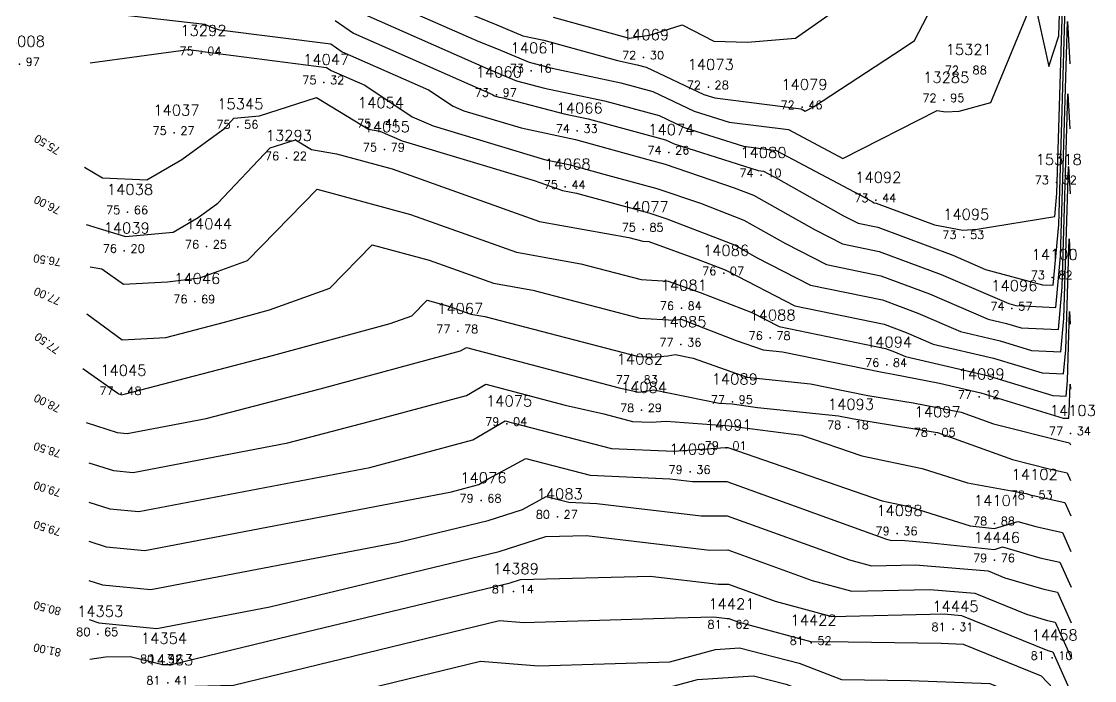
# Model space of a CAD drawing. Header units: millimetres. Extents: x 1412565 to 1412813, y 4931476 to 4931699.
# Drawn here: x 1412787.38 to 1412813.25, y 4931532.45 to 4931548.34 of the extents above; entities that cross this region are included whole.
import ezdxf
from ezdxf.enums import TextEntityAlignment as Align

# ---------------------------------------------------------------- set-up
doc = ezdxf.new("R2010")
doc.units = ezdxf.units.MM
for name, color, linetype in [('CIVIL', 50, 'Continuous'), ('CIVIL-DRAW', 80, 'Continuous'), ('CIVIL-NONAME', 130, 'Continuous'), ('CIVIL-TEXT', 240, 'Continuous'), ('CIVIL-Z', 50, 'Continuous'), ('Tcontours0', 7, 'Continuous'), ('Tcontours1', 7, 'Continuous'), ('Tcontours2', 7, 'Continuous')]:
    doc.layers.add(name, color=color, linetype=linetype)
doc.styles.add('CIVILCADMAIN', font='TXT.SHX')
doc.styles.add('MAVAT_HebTXT', font='hebtxt.shx')
doc.styles.get("Standard").update_dxf_attribs({"font": 'arial.ttf'})

# ---------------------------------------------------------------- blocks, each defined once
blk = doc.blocks.new('CIVIL-ZZ')
at = {"layer": 'CIVIL-DRAW'}
blk.add_point((0, 0), dxfattribs=at)
at = {"layer": 'CIVIL-NONAME'}
blk.add_attdef('NAME', text='', height=1.8, dxfattribs=at).set_placement((0, 2.1), align=Align.CENTER)
at = {"layer": 'CIVIL-TEXT', "flags": 8}
blk.add_attdef('TEXT', text='', height=2, dxfattribs=at).set_placement((0.2, -3.3), align=Align.CENTER)
at = {"layer": 'CIVIL-Z'}
blk.add_attdef('Z1', text='', height=1.6, dxfattribs=at).set_placement((-0.75, -0.225), align=Align.RIGHT)
blk.add_attdef('Z2', (0.75, -0.225), '', height=1.6, dxfattribs=at)

msp = doc.modelspace()

# ---------------------------------------------------------------- linework, layer by layer
at = {"layer": 'Tcontours0'}
for points, elevation in [([(1412789.04, 4931547.343), (1412791.4, 4931547.658), (1412791.717, 4931547.622), (1412791.728, 4931547.617), (1412791.743, 4931547.612), (1412794.736, 4931547.232), (1412794.844, 4931547.157), (1412795.656, 4931546.799), (1412796.799, 4931546.041), (1412797.302, 4931545.823), (1412799.993, 4931545.014), (1412800.605, 4931544.885), (1412801.422, 4931544.659), (1412802.701, 4931544.314), (1412803.749, 4931543.956), (1412804.799, 4931543.552), (1412805.803, 4931542.986), (1412806.789, 4931542.479), (1412808.099, 4931542.208), (1412809.274, 4931541.772), (1412810.688, 4931541.162), (1412811.127, 4931541.061), (1412811.479, 4931540.953), (1412812.378, 4931540.91), (1412812.472, 4931541.932), (1412812.61, 4931546.591), (1412812.657, 4931545.75)], 75), ([(1412789.002, 4931534.866), (1412789.335, 4931534.761), (1412790.498, 4931534.648), (1412796.473, 4931535.791), (1412798.631, 4931536.31), (1412799.458, 4931536.578), (1412800.032, 4931536.892), (1412800.577, 4931536.75), (1412801.249, 4931536.72), (1412803.766, 4931536.424), (1412804.397, 4931536.425), (1412807.343, 4931535.363), (1412807.877, 4931535.218), (1412808.933, 4931535.242), (1412810.685, 4931535.093), (1412811.089, 4931534.929), (1412812.025, 4931534.656), (1412812.359, 4931534.583), (1412812.69, 4931533.845)], 80)]:
    msp.add_lwpolyline(points, dxfattribs=dict(at, elevation=elevation))
at = {"layer": 'Tcontours1'}
for points, elevation in [([(1412795.93, 4931548.951), (1412798.41, 4931547.858), (1412798.836, 4931547.685), (1412799.621, 4931547.355), (1412799.743, 4931547.328), (1412800.174, 4931547.21), (1412801.828, 4931546.86), (1412802.598, 4931546.652), (1412803.595, 4931546.179), (1412804.442, 4931545.911), (1412805.874, 4931545.73), (1412807.181, 4931545.036), (1412809.453, 4931546.194), (1412809.661, 4931546.156), (1412809.986, 4931546.172), (1412810.752, 4931546.387), (1412811.788, 4931548.896), (1412812.147, 4931547.25), (1412812.393, 4931547.995), (1412812.559, 4931553.583)], 73), ([(1412794.944, 4931548.364), (1412795.387, 4931548.054), (1412798.738, 4931546.577), (1412798.771, 4931546.555), (1412798.785, 4931546.548), (1412798.864, 4931546.525), (1412798.992, 4931546.498), (1412800.467, 4931546.109), (1412801.04, 4931545.988), (1412802.909, 4931545.484), (1412803.115, 4931545.386), (1412805.14, 4931544.746), (1412805.27, 4931544.73), (1412805.63, 4931544.539), (1412807.199, 4931543.655), (1412807.552, 4931543.473), (1412808.023, 4931543.376), (1412809.836, 4931542.703), (1412810.624, 4931542.363), (1412811.997, 4931541.99), (1412812.253, 4931541.978), (1412812.388, 4931543.437), (1412812.585, 4931550.087)], 74), ([(1412800.197, 4931548.442), (1412802.03, 4931547.938), (1412802.523, 4931548.007), (1412803.311, 4931548.258), (1412804.073, 4931547.865), (1412804.884, 4931547.842), (1412806.039, 4931547.931), (1412807.14, 4931548.704)], 72), ([(1412788.939, 4931543.446), (1412789.89, 4931543.154), (1412791.035, 4931543.262), (1412791.641, 4931543.609), (1412792.115, 4931543.957), (1412793.38, 4931545.293), (1412793.99, 4931545.487), (1412794.373, 4931545.255), (1412794.977, 4931545.147), (1412796.317, 4931544.788), (1412799.87, 4931543.517), (1412802.023, 4931543.13), (1412802.359, 4931543.042), (1412802.509, 4931543.034), (1412803.693, 4931542.604), (1412804.342, 4931542.354), (1412804.408, 4931542.317), (1412806.026, 4931541.485), (1412808.176, 4931541.041), (1412808.712, 4931540.842), (1412809.358, 4931540.563), (1412810.817, 4931540.226), (1412811.988, 4931539.866), (1412812.503, 4931539.841), (1412812.557, 4931540.427), (1412812.636, 4931543.095), (1412812.663, 4931542.613)], 76), ([(1412788.96, 4931541.292), (1412789.81, 4931540.666), (1412790.862, 4931540.723), (1412792.275, 4931541.092), (1412793.363, 4931541.385), (1412794.811, 4931541.91), (1412795.835, 4931542.955), (1412797.206, 4931542.587), (1412798.763, 4931542.03), (1412799.707, 4931541.86), (1412802.289, 4931541.188), (1412803.119, 4931541.142), (1412803.287, 4931541.159), (1412804.614, 4931540.649), (1412805.259, 4931540.42), (1412805.727, 4931540.372), (1412808.13, 4931539.881), (1412808.395, 4931539.838), (1412809.514, 4931539.62), (1412810.507, 4931539.39), (1412812.497, 4931538.779), (1412812.628, 4931538.773), (1412812.641, 4931538.922), (1412812.661, 4931539.599), (1412812.668, 4931539.476)], 77), ([(1412788.941, 4931538.67), (1412789.688, 4931538.427), (1412789.928, 4931538.403), (1412791.832, 4931538.768), (1412794.583, 4931539.487), (1412797.965, 4931540.398), (1412798.106, 4931540.481), (1412801.787, 4931539.508), (1412802.267, 4931539.399), (1412802.626, 4931539.463), (1412804.198, 4931539.141), (1412804.513, 4931539.118), (1412805.129, 4931539.037), (1412807.077, 4931538.836), (1412807.444, 4931538.761), (1412809.362, 4931538.449), (1412809.467, 4931538.429), (1412811.269, 4931537.78), (1412812.16, 4931537.556), (1412812.593, 4931537.46), (1412812.675, 4931537.277)], 78), ([(1412789.002, 4931536.754), (1412789.511, 4931536.594), (1412790.213, 4931536.526), (1412795.777, 4931537.591), (1412796.891, 4931537.882), (1412798.26, 4931538.25), (1412799.043, 4931538.711), (1412799.184, 4931538.673), (1412799.253, 4931538.658), (1412801.602, 4931538.048), (1412803.106, 4931537.981), (1412804.342, 4931538.073), (1412804.371, 4931538.07), (1412804.406, 4931538.066), (1412808.133, 4931536.781), (1412808.743, 4931536.654), (1412810.252, 4931536.18), (1412810.84, 4931536.119), (1412811.402, 4931536.289), (1412811.838, 4931536.162), (1412812.476, 4931536.022), (1412812.682, 4931535.561)], 79), ([(1412789.027, 4931532.967), (1412789.403, 4931533.02), (1412789.998, 4931533.031), (1412790.784, 4931532.835), (1412790.999, 4931532.84), (1412793.844, 4931533.531), (1412799.165, 4931534.81), (1412799.411, 4931534.89), (1412802.539, 4931534.967), (1412804.182, 4931534.773), (1412804.423, 4931534.774), (1412805.551, 4931534.367), (1412806.918, 4931533.996), (1412809.625, 4931534.057), (1412810.04, 4931534.022), (1412812.126, 4931533.175), (1412812.211, 4931533.151), (1412812.242, 4931533.144), (1412812.697, 4931532.129)], 81), ([(1412789.05, 4931531.473), (1412789.924, 4931531.45), (1412790.34, 4931531.457), (1412791.538, 4931531.502), (1412792.405, 4931531.526), (1412793.12, 4931531.817), (1412793.985, 4931531.835), (1412798.444, 4931532.919), (1412799.843, 4931532.803), (1412803.011, 4931532.903), (1412804.11, 4931533.201), (1412804.693, 4931533.238), (1412806.126, 4931532.871), (1412807.152, 4931532.479), (1412808.811, 4931532.455), (1412810.728, 4931532.382), (1412811.628, 4931532.014), (1412812.296, 4931531.323), (1412812.704, 4931530.413)], 82)]:
    msp.add_lwpolyline(points, dxfattribs=dict(at, elevation=elevation))
at = {"layer": 'Tcontours2'}
for points, elevation in [([(1412795.659, 4931548.503), (1412798.626, 4931547.194), (1412798.833, 4931547.11), (1412799.317, 4931546.907), (1412799.993, 4931546.729), (1412801.434, 4931546.424), (1412802.753, 4931546.068), (1412803.355, 4931545.783), (1412804.791, 4931545.329), (1412805.572, 4931545.23), (1412807.728, 4931544.085), (1412807.896, 4931543.99), (1412807.934, 4931543.97), (1412807.985, 4931543.96), (1412809.393, 4931543.437), (1412810.075, 4931543.311), (1412810.419, 4931543.329), (1412812.294, 4931543.636), (1412812.345, 4931544.189), (1412812.572, 4931551.835)], 73.5), ([(1412798.193, 4931548.522), (1412798.838, 4931548.259), (1412799.468, 4931547.995), (1412799.97, 4931547.885), (1412801.75, 4931547.396), (1412802.222, 4931547.296), (1412802.442, 4931547.236), (1412803.834, 4931546.576), (1412804.094, 4931546.494), (1412806.176, 4931546.23), (1412806.273, 4931546.179), (1412806.479, 4931546.284), (1412808.611, 4931547.674), (1412808.912, 4931547.881), (1412809.414, 4931548.849)], 72.5), ([(1412789.043, 4931548.586), (1412791.799, 4931548.269), (1412791.952, 4931548.2), (1412792.157, 4931548.139), (1412794.84, 4931547.798), (1412795.115, 4931547.606), (1412797.197, 4931546.688), (1412797.785, 4931546.298), (1412798.044, 4931546.186), (1412799.429, 4931545.77), (1412800.736, 4931545.493), (1412802.482, 4931545.011), (1412802.896, 4931544.899), (1412804.561, 4931544.331), (1412805.027, 4931544.151), (1412806.501, 4931543.321), (1412807.171, 4931542.976), (1412808.061, 4931542.792), (1412809.555, 4931542.237), (1412811.182, 4931541.536), (1412811.351, 4931541.49), (1412812.315, 4931541.444), (1412812.43, 4931542.684), (1412812.597, 4931548.339), (1412812.655, 4931547.318)], 74.5), ([(1412788.9, 4931544.828), (1412789.335, 4931544.568), (1412790.399, 4931544.524), (1412791.243, 4931545.007), (1412792.281, 4931545.769), (1412792.497, 4931546.004), (1412793.117, 4931546.067), (1412794.49, 4931546.504), (1412795.743, 4931545.742), (1412796.023, 4931545.693), (1412796.56, 4931545.46), (1412799.743, 4931544.504), (1412800.424, 4931544.261), (1412800.765, 4931544.199), (1412802.506, 4931543.729), (1412802.938, 4931543.582), (1412804.57, 4931542.953), (1412805.105, 4931542.651), (1412806.407, 4931541.982), (1412808.138, 4931541.625), (1412808.993, 4931541.307), (1412810.023, 4931540.863), (1412810.972, 4931540.643), (1412811.733, 4931540.409), (1412812.44, 4931540.375), (1412812.514, 4931541.179), (1412812.623, 4931544.843), (1412812.66, 4931544.181)], 75.5), ([(1412789.037, 4931542.42), (1412789.314, 4931542.377), (1412789.841, 4931542.006), (1412790.901, 4931542.063), (1412791.681, 4931542.16), (1412792.83, 4931542.577), (1412794.511, 4931544.292), (1412796.762, 4931543.687), (1412799.317, 4931542.774), (1412800.865, 4931542.495), (1412802.324, 4931542.115), (1412802.974, 4931542.079), (1412803.74, 4931541.801), (1412804.988, 4931541.325), (1412805.644, 4931540.988), (1412808.214, 4931540.457), (1412808.431, 4931540.376), (1412808.692, 4931540.264), (1412810.662, 4931539.808), (1412812.242, 4931539.323), (1412812.565, 4931539.307), (1412812.599, 4931539.674), (1412812.649, 4931541.347), (1412812.665, 4931541.045)], 76.5), ([(1412788.859, 4931539.974), (1412789.703, 4931539.379), (1412789.72, 4931539.361), (1412789.776, 4931539.343), (1412789.786, 4931539.342), (1412789.859, 4931539.356), (1412793.429, 4931540.29), (1412796.271, 4931541.055), (1412796.791, 4931541.243), (1412797.159, 4931541.618), (1412797.651, 4931541.486), (1412798.21, 4931541.286), (1412798.548, 4931541.225), (1412802.253, 4931540.262), (1412802.583, 4931540.243), (1412802.967, 4931540.282), (1412803.137, 4931540.312), (1412803.574, 4931540.223), (1412804.87, 4931539.762), (1412806.402, 4931539.604), (1412807.787, 4931539.321), (1412808.878, 4931539.144), (1412810.037, 4931538.918), (1412810.815, 4931538.638), (1412812.546, 4931538.203), (1412812.651, 4931538.18), (1412812.671, 4931538.135)], 77.5), ([(1412789.002, 4931537.698), (1412789.6, 4931537.511), (1412790.071, 4931537.465), (1412793.804, 4931538.179), (1412795.737, 4931538.684), (1412798.112, 4931539.324), (1412798.574, 4931539.596), (1412800.486, 4931539.091), (1412801.42, 4931538.878), (1412802.115, 4931538.697), (1412802.56, 4931538.678), (1412802.925, 4931538.705), (1412804.442, 4931538.594), (1412806.183, 4931538.367), (1412807.637, 4931537.866), (1412809.094, 4931537.562), (1412810.185, 4931537.22), (1412811.604, 4931536.964), (1412811.723, 4931536.921), (1412811.773, 4931536.909), (1412812.534, 4931536.741), (1412812.679, 4931536.419)], 78.5), ([(1412789.002, 4931535.81), (1412789.423, 4931535.678), (1412790.355, 4931535.587), (1412797.75, 4931537.002), (1412798.045, 4931537.079), (1412798.407, 4931537.177), (1412798.634, 4931537.31), (1412799.536, 4931537.802), (1412801.089, 4931537.399), (1412803.008, 4931537.314), (1412803.558, 4931537.249), (1412804.383, 4931537.251), (1412808.239, 4931535.861), (1412808.356, 4931535.829), (1412808.587, 4931535.834), (1412809.312, 4931535.773), (1412810.84, 4931535.613), (1412811.032, 4931535.671), (1412811.931, 4931535.409), (1412812.417, 4931535.302), (1412812.686, 4931534.703)], 79.5), ([(1412789.015, 4931533.927), (1412789.246, 4931533.845), (1412790.64, 4931533.709), (1412793.368, 4931534.231), (1412798.898, 4931535.56), (1412800.02, 4931535.924), (1412801.005, 4931535.949), (1412803.974, 4931535.598), (1412804.41, 4931535.6), (1412806.447, 4931534.865), (1412807.397, 4931534.607), (1412809.279, 4931534.65), (1412810.363, 4931534.557), (1412811.608, 4931534.052), (1412812.118, 4931533.903), (1412812.3, 4931533.863), (1412812.693, 4931532.987)], 80.5), ([(1412789.05, 4931532.251), (1412789.663, 4931532.235), (1412790.823, 4931532.256), (1412791.006, 4931532.263), (1412791.138, 4931532.267), (1412791.247, 4931532.311), (1412792.492, 4931532.337), (1412798.907, 4931533.896), (1412799.492, 4931533.848), (1412803.14, 4931533.963), (1412804.072, 4931533.986), (1412804.39, 4931533.948), (1412804.437, 4931533.948), (1412804.655, 4931533.869), (1412806.439, 4931533.384), (1412806.746, 4931533.391), (1412809.557, 4931533.35), (1412810.085, 4931533.33), (1412811.962, 4931532.562), (1412812.26, 4931532.254), (1412812.701, 4931531.271)], 81.5), ([(1412789.049, 4931530.673), (1412790.03, 4931530.581), (1412790.152, 4931530.611), (1412790.541, 4931530.684), (1412792.069, 4931530.741), (1412793.672, 4931530.786), (1412794.993, 4931531.323), (1412795.479, 4931531.333), (1412797.982, 4931531.941), (1412800.193, 4931531.759), (1412801.13, 4931531.788), (1412803.676, 4931532.478), (1412805.027, 4931532.565), (1412805.82, 4931532.362), (1412807.914, 4931531.562), (1412808.065, 4931531.56), (1412809.84, 4931531.492), (1412811.246, 4931531.466), (1412811.317, 4931531.427), (1412811.33, 4931531.428), (1412812.333, 4931530.391), (1412812.708, 4931529.555)], 82.5)]:
    msp.add_lwpolyline(points, dxfattribs=dict(at, elevation=elevation))

# ---------------------------------------------------------------- block references
at = {"layer": 'CIVIL'}
ref = msp.add_blockref('CIVIL-ZZ', (1412791.71, 4931547.57, 75.04), dxfattribs=dict(at, xscale=0.2, yscale=0.2))
ref.add_attrib('Z2', '04', (1412791.86, 4931547.525), dxfattribs={"layer": 'CIVIL-Z', "height": 0.2, "style": 'CIVILCADMAIN'})
ref.add_attrib('Z1', '75', (1412791.19, 4931547.525), dxfattribs={"layer": 'CIVIL-Z', "height": 0.2, "style": 'CIVILCADMAIN'})
ref.add_attrib('NAME', '13292', (1412791.21, 4931547.99), dxfattribs={"layer": 'CIVIL-NONAME', "height": 0.26, "style": 'CIVILCADMAIN'})
ref = msp.add_blockref('CIVIL-ZZ', (1412802.38, 4931547.47, 72.3), dxfattribs=dict(at, xscale=0.2, yscale=0.2))
ref.add_attrib('Z2', '30', (1412802.53, 4931547.425), dxfattribs={"layer": 'CIVIL-Z', "height": 0.2, "style": 'CIVILCADMAIN'})
ref.add_attrib('Z1', '72', (1412801.86, 4931547.425), dxfattribs={"layer": 'CIVIL-Z', "height": 0.2, "style": 'CIVILCADMAIN'})
ref.add_attrib('NAME', '14069', (1412801.88, 4931547.89), dxfattribs={"layer": 'CIVIL-NONAME', "height": 0.26, "style": 'CIVILCADMAIN'})
ref = msp.add_blockref('CIVIL-ZZ', (1412787.33, 4931547.31, 74.97), dxfattribs=dict(at, xscale=0.2, yscale=0.2))
ref.add_attrib('Z2', '97', (1412787.48, 4931547.265), dxfattribs={"layer": 'CIVIL-Z', "height": 0.2, "style": 'CIVILCADMAIN'})
ref.add_attrib('Z1', '74', (1412786.81, 4931547.265), dxfattribs={"layer": 'CIVIL-Z', "height": 0.2, "style": 'CIVILCADMAIN'})
ref.add_attrib('NAME', '14008', (1412786.83, 4931547.73), dxfattribs={"layer": 'CIVIL-NONAME', "height": 0.26, "style": 'CIVILCADMAIN'})
ref = msp.add_blockref('CIVIL-ZZ', (1412799.67, 4931547.15, 73.16), dxfattribs=dict(at, xscale=0.2, yscale=0.2))
ref.add_attrib('Z2', '16', (1412799.82, 4931547.105), dxfattribs={"layer": 'CIVIL-Z', "height": 0.2, "style": 'CIVILCADMAIN'})
ref.add_attrib('Z1', '73', (1412799.15, 4931547.105), dxfattribs={"layer": 'CIVIL-Z', "height": 0.2, "style": 'CIVILCADMAIN'})
ref.add_attrib('NAME', '14061', (1412799.17, 4931547.57), dxfattribs={"layer": 'CIVIL-NONAME', "height": 0.26, "style": 'CIVILCADMAIN'})
ref = msp.add_blockref('CIVIL-ZZ', (1412810.16, 4931547.11, 72.88), dxfattribs=dict(at, xscale=0.2, yscale=0.2))
ref.add_attrib('Z2', '88', (1412810.31, 4931547.065), dxfattribs={"layer": 'CIVIL-Z', "height": 0.2, "style": 'CIVILCADMAIN'})
ref.add_attrib('Z1', '72', (1412809.64, 4931547.065), dxfattribs={"layer": 'CIVIL-Z', "height": 0.2, "style": 'CIVILCADMAIN'})
ref.add_attrib('NAME', '15321', (1412809.66, 4931547.53), dxfattribs={"layer": 'CIVIL-NONAME', "height": 0.26, "style": 'CIVILCADMAIN'})
ref = msp.add_blockref('CIVIL-ZZ', (1412794.67, 4931546.87, 75.32), dxfattribs=dict(at, xscale=0.2, yscale=0.2))
ref.add_attrib('Z2', '32', (1412794.82, 4931546.825), dxfattribs={"layer": 'CIVIL-Z', "height": 0.2, "style": 'CIVILCADMAIN'})
ref.add_attrib('Z1', '75', (1412794.15, 4931546.825), dxfattribs={"layer": 'CIVIL-Z', "height": 0.2, "style": 'CIVILCADMAIN'})
ref.add_attrib('NAME', '14047', (1412794.17, 4931547.29), dxfattribs={"layer": 'CIVIL-NONAME', "height": 0.26, "style": 'CIVILCADMAIN'})
ref = msp.add_blockref('CIVIL-ZZ', (1412803.94, 4931546.75, 72.28), dxfattribs=dict(at, xscale=0.2, yscale=0.2))
ref.add_attrib('Z2', '28', (1412804.09, 4931546.705), dxfattribs={"layer": 'CIVIL-Z', "height": 0.2, "style": 'CIVILCADMAIN'})
ref.add_attrib('Z1', '72', (1412803.42, 4931546.705), dxfattribs={"layer": 'CIVIL-Z', "height": 0.2, "style": 'CIVILCADMAIN'})
ref.add_attrib('NAME', '14073', (1412803.44, 4931547.17), dxfattribs={"layer": 'CIVIL-NONAME', "height": 0.26, "style": 'CIVILCADMAIN'})
ref = msp.add_blockref('CIVIL-ZZ', (1412798.83, 4931546.57, 73.97), dxfattribs=dict(at, xscale=0.2, yscale=0.2))
ref.add_attrib('Z2', '97', (1412798.98, 4931546.525), dxfattribs={"layer": 'CIVIL-Z', "height": 0.2, "style": 'CIVILCADMAIN'})
ref.add_attrib('Z1', '73', (1412798.31, 4931546.525), dxfattribs={"layer": 'CIVIL-Z', "height": 0.2, "style": 'CIVILCADMAIN'})
ref.add_attrib('NAME', '14060', (1412798.33, 4931546.99), dxfattribs={"layer": 'CIVIL-NONAME', "height": 0.26, "style": 'CIVILCADMAIN'})
ref = msp.add_blockref('CIVIL-ZZ', (1412809.62, 4931546.44, 72.95), dxfattribs=dict(at, xscale=0.2, yscale=0.2))
ref.add_attrib('Z2', '95', (1412809.77, 4931546.395), dxfattribs={"layer": 'CIVIL-Z', "height": 0.2, "style": 'CIVILCADMAIN'})
ref.add_attrib('Z1', '72', (1412809.1, 4931546.395), dxfattribs={"layer": 'CIVIL-Z', "height": 0.2, "style": 'CIVILCADMAIN'})
ref.add_attrib('NAME', '13285', (1412809.12, 4931546.86), dxfattribs={"layer": 'CIVIL-NONAME', "height": 0.26, "style": 'CIVILCADMAIN'})
ref = msp.add_blockref('CIVIL-ZZ', (1412806.2, 4931546.27, 72.46), dxfattribs=dict(at, xscale=0.2, yscale=0.2))
ref.add_attrib('Z2', '46', (1412806.35, 4931546.225), dxfattribs={"layer": 'CIVIL-Z', "height": 0.2, "style": 'CIVILCADMAIN'})
ref.add_attrib('Z1', '72', (1412805.68, 4931546.225), dxfattribs={"layer": 'CIVIL-Z', "height": 0.2, "style": 'CIVILCADMAIN'})
ref.add_attrib('NAME', '14079', (1412805.7, 4931546.69), dxfattribs={"layer": 'CIVIL-NONAME', "height": 0.26, "style": 'CIVILCADMAIN'})
ref = msp.add_blockref('CIVIL-ZZ', (1412791.06, 4931545.65, 75.27), dxfattribs=dict(at, xscale=0.2, yscale=0.2))
ref.add_attrib('Z2', '27', (1412791.21, 4931545.605), dxfattribs={"layer": 'CIVIL-Z', "height": 0.2, "style": 'CIVILCADMAIN'})
ref.add_attrib('Z1', '75', (1412790.54, 4931545.605), dxfattribs={"layer": 'CIVIL-Z', "height": 0.2, "style": 'CIVILCADMAIN'})
ref.add_attrib('NAME', '14037', (1412790.56, 4931546.07), dxfattribs={"layer": 'CIVIL-NONAME', "height": 0.26, "style": 'CIVILCADMAIN'})
ref = msp.add_blockref('CIVIL-ZZ', (1412792.6, 4931545.8, 75.56), dxfattribs=dict(at, xscale=0.2, yscale=0.2))
ref.add_attrib('Z2', '56', (1412792.75, 4931545.755), dxfattribs={"layer": 'CIVIL-Z', "height": 0.2, "style": 'CIVILCADMAIN'})
ref.add_attrib('Z1', '75', (1412792.08, 4931545.755), dxfattribs={"layer": 'CIVIL-Z', "height": 0.2, "style": 'CIVILCADMAIN'})
ref.add_attrib('NAME', '15345', (1412792.1, 4931546.22), dxfattribs={"layer": 'CIVIL-NONAME', "height": 0.26, "style": 'CIVILCADMAIN'})
ref = msp.add_blockref('CIVIL-ZZ', (1412795.99, 4931545.83, 75.41), dxfattribs=dict(at, xscale=0.2, yscale=0.2))
ref.add_attrib('Z2', '41', (1412796.14, 4931545.785), dxfattribs={"layer": 'CIVIL-Z', "height": 0.2, "style": 'CIVILCADMAIN'})
ref.add_attrib('Z1', '75', (1412795.47, 4931545.785), dxfattribs={"layer": 'CIVIL-Z', "height": 0.2, "style": 'CIVILCADMAIN'})
ref.add_attrib('NAME', '14054', (1412795.49, 4931546.25), dxfattribs={"layer": 'CIVIL-NONAME', "height": 0.26, "style": 'CIVILCADMAIN'})
ref = msp.add_blockref('CIVIL-ZZ', (1412800.78, 4931545.7, 74.33), dxfattribs=dict(at, xscale=0.2, yscale=0.2))
ref.add_attrib('Z2', '33', (1412800.93, 4931545.655), dxfattribs={"layer": 'CIVIL-Z', "height": 0.2, "style": 'CIVILCADMAIN'})
ref.add_attrib('Z1', '74', (1412800.26, 4931545.655), dxfattribs={"layer": 'CIVIL-Z', "height": 0.2, "style": 'CIVILCADMAIN'})
ref.add_attrib('NAME', '14066', (1412800.28, 4931546.12), dxfattribs={"layer": 'CIVIL-NONAME', "height": 0.26, "style": 'CIVILCADMAIN'})
ref = msp.add_blockref('CIVIL-ZZ', (1412796.13, 4931545.25, 75.79), dxfattribs=dict(at, xscale=0.2, yscale=0.2))
ref.add_attrib('Z2', '79', (1412796.28, 4931545.205), dxfattribs={"layer": 'CIVIL-Z', "height": 0.2, "style": 'CIVILCADMAIN'})
ref.add_attrib('Z1', '75', (1412795.61, 4931545.205), dxfattribs={"layer": 'CIVIL-Z', "height": 0.2, "style": 'CIVILCADMAIN'})
ref.add_attrib('NAME', '14055', (1412795.63, 4931545.67), dxfattribs={"layer": 'CIVIL-NONAME', "height": 0.26, "style": 'CIVILCADMAIN'})
ref = msp.add_blockref('CIVIL-ZZ', (1412802.99, 4931545.18, 74.26), dxfattribs=dict(at, xscale=0.2, yscale=0.2))
ref.add_attrib('Z2', '26', (1412803.14, 4931545.135), dxfattribs={"layer": 'CIVIL-Z', "height": 0.2, "style": 'CIVILCADMAIN'})
ref.add_attrib('Z1', '74', (1412802.47, 4931545.135), dxfattribs={"layer": 'CIVIL-Z', "height": 0.2, "style": 'CIVILCADMAIN'})
ref.add_attrib('NAME', '14074', (1412802.49, 4931545.6), dxfattribs={"layer": 'CIVIL-NONAME', "height": 0.26, "style": 'CIVILCADMAIN'})
ref = msp.add_blockref('CIVIL-ZZ', (1412793.77, 4931545.04, 76.22), dxfattribs=dict(at, xscale=0.2, yscale=0.2))
ref.add_attrib('Z2', '22', (1412793.92, 4931544.995), dxfattribs={"layer": 'CIVIL-Z', "height": 0.2, "style": 'CIVILCADMAIN'})
ref.add_attrib('Z1', '76', (1412793.25, 4931544.995), dxfattribs={"layer": 'CIVIL-Z', "height": 0.2, "style": 'CIVILCADMAIN'})
ref.add_attrib('NAME', '13293', (1412793.27, 4931545.46), dxfattribs={"layer": 'CIVIL-NONAME', "height": 0.26, "style": 'CIVILCADMAIN'})
ref = msp.add_blockref('CIVIL-ZZ', (1412805.21, 4931544.63, 74.1), dxfattribs=dict(at, xscale=0.2, yscale=0.2))
ref.add_attrib('Z2', '10', (1412805.36, 4931544.585), dxfattribs={"layer": 'CIVIL-Z', "height": 0.2, "style": 'CIVILCADMAIN'})
ref.add_attrib('Z1', '74', (1412804.69, 4931544.585), dxfattribs={"layer": 'CIVIL-Z', "height": 0.2, "style": 'CIVILCADMAIN'})
ref.add_attrib('NAME', '14080', (1412804.71, 4931545.05), dxfattribs={"layer": 'CIVIL-NONAME', "height": 0.26, "style": 'CIVILCADMAIN'})
ref = msp.add_blockref('CIVIL-ZZ', (1412800.49, 4931544.35, 75.44), dxfattribs=dict(at, xscale=0.2, yscale=0.2))
ref.add_attrib('Z2', '44', (1412800.64, 4931544.305), dxfattribs={"layer": 'CIVIL-Z', "height": 0.2, "style": 'CIVILCADMAIN'})
ref.add_attrib('Z1', '75', (1412799.97, 4931544.305), dxfattribs={"layer": 'CIVIL-Z', "height": 0.2, "style": 'CIVILCADMAIN'})
ref.add_attrib('NAME', '14068', (1412799.99, 4931544.77), dxfattribs={"layer": 'CIVIL-NONAME', "height": 0.26, "style": 'CIVILCADMAIN'})
ref = msp.add_blockref('CIVIL-ZZ', (1412812.33, 4931544.46, 73.32), dxfattribs=dict(at, xscale=0.2, yscale=0.2))
ref.add_attrib('Z2', '32', (1412812.48, 4931544.415), dxfattribs={"layer": 'CIVIL-Z', "height": 0.2, "style": 'CIVILCADMAIN'})
ref.add_attrib('Z1', '73', (1412811.81, 4931544.415), dxfattribs={"layer": 'CIVIL-Z', "height": 0.2, "style": 'CIVILCADMAIN'})
ref.add_attrib('NAME', '15318', (1412811.83, 4931544.88), dxfattribs={"layer": 'CIVIL-NONAME', "height": 0.26, "style": 'CIVILCADMAIN'})
ref = msp.add_blockref('CIVIL-ZZ', (1412807.98, 4931544.03, 73.44), dxfattribs=dict(at, xscale=0.2, yscale=0.2))
ref.add_attrib('Z2', '44', (1412808.13, 4931543.985), dxfattribs={"layer": 'CIVIL-Z', "height": 0.2, "style": 'CIVILCADMAIN'})
ref.add_attrib('Z1', '73', (1412807.46, 4931543.985), dxfattribs={"layer": 'CIVIL-Z', "height": 0.2, "style": 'CIVILCADMAIN'})
ref.add_attrib('NAME', '14092', (1412807.48, 4931544.45), dxfattribs={"layer": 'CIVIL-NONAME', "height": 0.26, "style": 'CIVILCADMAIN'})
ref = msp.add_blockref('CIVIL-ZZ', (1412789.94, 4931543.74, 75.66), dxfattribs=dict(at, xscale=0.2, yscale=0.2))
ref.add_attrib('Z2', '66', (1412790.09, 4931543.695), dxfattribs={"layer": 'CIVIL-Z', "height": 0.2, "style": 'CIVILCADMAIN'})
ref.add_attrib('Z1', '75', (1412789.42, 4931543.695), dxfattribs={"layer": 'CIVIL-Z', "height": 0.2, "style": 'CIVILCADMAIN'})
ref.add_attrib('NAME', '14038', (1412789.44, 4931544.16), dxfattribs={"layer": 'CIVIL-NONAME', "height": 0.26, "style": 'CIVILCADMAIN'})
ref = msp.add_blockref('CIVIL-ZZ', (1412802.37, 4931543.32, 75.85), dxfattribs=dict(at, xscale=0.2, yscale=0.2))
ref.add_attrib('Z2', '85', (1412802.52, 4931543.275), dxfattribs={"layer": 'CIVIL-Z', "height": 0.2, "style": 'CIVILCADMAIN'})
ref.add_attrib('Z1', '75', (1412801.85, 4931543.275), dxfattribs={"layer": 'CIVIL-Z', "height": 0.2, "style": 'CIVILCADMAIN'})
ref.add_attrib('NAME', '14077', (1412801.87, 4931543.74), dxfattribs={"layer": 'CIVIL-NONAME', "height": 0.26, "style": 'CIVILCADMAIN'})
ref = msp.add_blockref('CIVIL-ZZ', (1412810.1, 4931543.14, 73.53), dxfattribs=dict(at, xscale=0.2, yscale=0.2))
ref.add_attrib('Z2', '53', (1412810.25, 4931543.095), dxfattribs={"layer": 'CIVIL-Z', "height": 0.2, "style": 'CIVILCADMAIN'})
ref.add_attrib('Z1', '73', (1412809.58, 4931543.095), dxfattribs={"layer": 'CIVIL-Z', "height": 0.2, "style": 'CIVILCADMAIN'})
ref.add_attrib('NAME', '14095', (1412809.6, 4931543.56), dxfattribs={"layer": 'CIVIL-NONAME', "height": 0.26, "style": 'CIVILCADMAIN'})
ref = msp.add_blockref('CIVIL-ZZ', (1412789.86, 4931542.81, 76.2), dxfattribs=dict(at, xscale=0.2, yscale=0.2))
ref.add_attrib('Z2', '20', (1412790.01, 4931542.765), dxfattribs={"layer": 'CIVIL-Z', "height": 0.2, "style": 'CIVILCADMAIN'})
ref.add_attrib('Z1', '76', (1412789.34, 4931542.765), dxfattribs={"layer": 'CIVIL-Z', "height": 0.2, "style": 'CIVILCADMAIN'})
ref.add_attrib('NAME', '14039', (1412789.36, 4931543.23), dxfattribs={"layer": 'CIVIL-NONAME', "height": 0.26, "style": 'CIVILCADMAIN'})
ref = msp.add_blockref('CIVIL-ZZ', (1412791.84, 4931542.91, 76.25), dxfattribs=dict(at, xscale=0.2, yscale=0.2))
ref.add_attrib('Z2', '25', (1412791.99, 4931542.865), dxfattribs={"layer": 'CIVIL-Z', "height": 0.2, "style": 'CIVILCADMAIN'})
ref.add_attrib('Z1', '76', (1412791.32, 4931542.865), dxfattribs={"layer": 'CIVIL-Z', "height": 0.2, "style": 'CIVILCADMAIN'})
ref.add_attrib('NAME', '14044', (1412791.34, 4931543.33), dxfattribs={"layer": 'CIVIL-NONAME', "height": 0.26, "style": 'CIVILCADMAIN'})
ref = msp.add_blockref('CIVIL-ZZ', (1412804.31, 4931542.27, 76.07), dxfattribs=dict(at, xscale=0.2, yscale=0.2))
ref.add_attrib('Z2', '07', (1412804.46, 4931542.225), dxfattribs={"layer": 'CIVIL-Z', "height": 0.2, "style": 'CIVILCADMAIN'})
ref.add_attrib('Z1', '76', (1412803.79, 4931542.225), dxfattribs={"layer": 'CIVIL-Z', "height": 0.2, "style": 'CIVILCADMAIN'})
ref.add_attrib('NAME', '14086', (1412803.81, 4931542.69), dxfattribs={"layer": 'CIVIL-NONAME', "height": 0.26, "style": 'CIVILCADMAIN'})
ref = msp.add_blockref('CIVIL-ZZ', (1412812.23, 4931542.17, 73.82), dxfattribs=dict(at, xscale=0.2, yscale=0.2))
ref.add_attrib('Z2', '82', (1412812.38, 4931542.125), dxfattribs={"layer": 'CIVIL-Z', "height": 0.2, "style": 'CIVILCADMAIN'})
ref.add_attrib('Z1', '73', (1412811.71, 4931542.125), dxfattribs={"layer": 'CIVIL-Z', "height": 0.2, "style": 'CIVILCADMAIN'})
ref.add_attrib('NAME', '14100', (1412811.73, 4931542.59), dxfattribs={"layer": 'CIVIL-NONAME', "height": 0.26, "style": 'CIVILCADMAIN'})
ref = msp.add_blockref('CIVIL-ZZ', (1412791.56, 4931541.59, 76.69), dxfattribs=dict(at, xscale=0.2, yscale=0.2))
ref.add_attrib('Z2', '69', (1412791.71, 4931541.545), dxfattribs={"layer": 'CIVIL-Z', "height": 0.2, "style": 'CIVILCADMAIN'})
ref.add_attrib('Z1', '76', (1412791.04, 4931541.545), dxfattribs={"layer": 'CIVIL-Z', "height": 0.2, "style": 'CIVILCADMAIN'})
ref.add_attrib('NAME', '14046', (1412791.06, 4931542.01), dxfattribs={"layer": 'CIVIL-NONAME', "height": 0.26, "style": 'CIVILCADMAIN'})
ref = msp.add_blockref('CIVIL-ZZ', (1412803.29, 4931541.43, 76.84), dxfattribs=dict(at, xscale=0.2, yscale=0.2))
ref.add_attrib('Z2', '84', (1412803.44, 4931541.385), dxfattribs={"layer": 'CIVIL-Z', "height": 0.2, "style": 'CIVILCADMAIN'})
ref.add_attrib('Z1', '76', (1412802.77, 4931541.385), dxfattribs={"layer": 'CIVIL-Z', "height": 0.2, "style": 'CIVILCADMAIN'})
ref.add_attrib('NAME', '14081', (1412802.79, 4931541.85), dxfattribs={"layer": 'CIVIL-NONAME', "height": 0.26, "style": 'CIVILCADMAIN'})
ref = msp.add_blockref('CIVIL-ZZ', (1412811.26, 4931541.42, 74.57), dxfattribs=dict(at, xscale=0.2, yscale=0.2))
ref.add_attrib('Z2', '57', (1412811.41, 4931541.375), dxfattribs={"layer": 'CIVIL-Z', "height": 0.2, "style": 'CIVILCADMAIN'})
ref.add_attrib('Z1', '74', (1412810.74, 4931541.375), dxfattribs={"layer": 'CIVIL-Z', "height": 0.2, "style": 'CIVILCADMAIN'})
ref.add_attrib('NAME', '14096', (1412810.76, 4931541.84), dxfattribs={"layer": 'CIVIL-NONAME', "height": 0.26, "style": 'CIVILCADMAIN'})
ref = msp.add_blockref('CIVIL-ZZ', (1412797.9, 4931540.87, 77.78), dxfattribs=dict(at, xscale=0.2, yscale=0.2))
ref.add_attrib('Z2', '78', (1412798.05, 4931540.825), dxfattribs={"layer": 'CIVIL-Z', "height": 0.2, "style": 'CIVILCADMAIN'})
ref.add_attrib('Z1', '77', (1412797.38, 4931540.825), dxfattribs={"layer": 'CIVIL-Z', "height": 0.2, "style": 'CIVILCADMAIN'})
ref.add_attrib('NAME', '14067', (1412797.4, 4931541.29), dxfattribs={"layer": 'CIVIL-NONAME', "height": 0.26, "style": 'CIVILCADMAIN'})
ref = msp.add_blockref('CIVIL-ZZ', (1412803.28, 4931540.55, 77.36), dxfattribs=dict(at, xscale=0.2, yscale=0.2))
ref.add_attrib('Z2', '36', (1412803.43, 4931540.505), dxfattribs={"layer": 'CIVIL-Z', "height": 0.2, "style": 'CIVILCADMAIN'})
ref.add_attrib('Z1', '77', (1412802.76, 4931540.505), dxfattribs={"layer": 'CIVIL-Z', "height": 0.2, "style": 'CIVILCADMAIN'})
ref.add_attrib('NAME', '14085', (1412802.78, 4931540.97), dxfattribs={"layer": 'CIVIL-NONAME', "height": 0.26, "style": 'CIVILCADMAIN'})
ref = msp.add_blockref('CIVIL-ZZ', (1412805.43, 4931540.71, 76.78), dxfattribs=dict(at, xscale=0.2, yscale=0.2))
ref.add_attrib('Z2', '78', (1412805.58, 4931540.665), dxfattribs={"layer": 'CIVIL-Z', "height": 0.2, "style": 'CIVILCADMAIN'})
ref.add_attrib('Z1', '76', (1412804.91, 4931540.665), dxfattribs={"layer": 'CIVIL-Z', "height": 0.2, "style": 'CIVILCADMAIN'})
ref.add_attrib('NAME', '14088', (1412804.93, 4931541.13), dxfattribs={"layer": 'CIVIL-NONAME', "height": 0.26, "style": 'CIVILCADMAIN'})
ref = msp.add_blockref('CIVIL-ZZ', (1412808.24, 4931540.06, 76.84), dxfattribs=dict(at, xscale=0.2, yscale=0.2))
ref.add_attrib('Z2', '84', (1412808.39, 4931540.015), dxfattribs={"layer": 'CIVIL-Z', "height": 0.2, "style": 'CIVILCADMAIN'})
ref.add_attrib('Z1', '76', (1412807.72, 4931540.015), dxfattribs={"layer": 'CIVIL-Z', "height": 0.2, "style": 'CIVILCADMAIN'})
ref.add_attrib('NAME', '14094', (1412807.74, 4931540.48), dxfattribs={"layer": 'CIVIL-NONAME', "height": 0.26, "style": 'CIVILCADMAIN'})
ref = msp.add_blockref('CIVIL-ZZ', (1412802.23, 4931539.65, 77.83), dxfattribs=dict(at, xscale=0.2, yscale=0.2))
ref.add_attrib('Z2', '83', (1412802.38, 4931539.605), dxfattribs={"layer": 'CIVIL-Z', "height": 0.2, "style": 'CIVILCADMAIN'})
ref.add_attrib('Z1', '77', (1412801.71, 4931539.605), dxfattribs={"layer": 'CIVIL-Z', "height": 0.2, "style": 'CIVILCADMAIN'})
ref.add_attrib('NAME', '14082', (1412801.73, 4931540.07), dxfattribs={"layer": 'CIVIL-NONAME', "height": 0.26, "style": 'CIVILCADMAIN'})
ref = msp.add_blockref('CIVIL-ZZ', (1412789.78, 4931539.38, 77.48), dxfattribs=dict(at, xscale=0.2, yscale=0.2))
ref.add_attrib('Z2', '48', (1412789.93, 4931539.335), dxfattribs={"layer": 'CIVIL-Z', "height": 0.2, "style": 'CIVILCADMAIN'})
ref.add_attrib('Z1', '77', (1412789.26, 4931539.335), dxfattribs={"layer": 'CIVIL-Z', "height": 0.2, "style": 'CIVILCADMAIN'})
ref.add_attrib('NAME', '14045', (1412789.28, 4931539.8), dxfattribs={"layer": 'CIVIL-NONAME', "height": 0.26, "style": 'CIVILCADMAIN'})
ref = msp.add_blockref('CIVIL-ZZ', (1412804.52, 4931539.17, 77.95), dxfattribs=dict(at, xscale=0.2, yscale=0.2))
ref.add_attrib('Z2', '95', (1412804.67, 4931539.125), dxfattribs={"layer": 'CIVIL-Z', "height": 0.2, "style": 'CIVILCADMAIN'})
ref.add_attrib('Z1', '77', (1412804, 4931539.125), dxfattribs={"layer": 'CIVIL-Z', "height": 0.2, "style": 'CIVILCADMAIN'})
ref.add_attrib('NAME', '14089', (1412804.02, 4931539.59), dxfattribs={"layer": 'CIVIL-NONAME', "height": 0.26, "style": 'CIVILCADMAIN'})
ref = msp.add_blockref('CIVIL-ZZ', (1412810.47, 4931539.29, 77.12), dxfattribs=dict(at, xscale=0.2, yscale=0.2))
ref.add_attrib('Z2', '12', (1412810.62, 4931539.245), dxfattribs={"layer": 'CIVIL-Z', "height": 0.2, "style": 'CIVILCADMAIN'})
ref.add_attrib('Z1', '77', (1412809.95, 4931539.245), dxfattribs={"layer": 'CIVIL-Z', "height": 0.2, "style": 'CIVILCADMAIN'})
ref.add_attrib('NAME', '14099', (1412809.97, 4931539.71), dxfattribs={"layer": 'CIVIL-NONAME', "height": 0.26, "style": 'CIVILCADMAIN'})
ref = msp.add_blockref('CIVIL-ZZ', (1412802.33, 4931538.97, 78.29), dxfattribs=dict(at, xscale=0.2, yscale=0.2))
ref.add_attrib('Z2', '29', (1412802.48, 4931538.925), dxfattribs={"layer": 'CIVIL-Z', "height": 0.2, "style": 'CIVILCADMAIN'})
ref.add_attrib('Z1', '78', (1412801.81, 4931538.925), dxfattribs={"layer": 'CIVIL-Z', "height": 0.2, "style": 'CIVILCADMAIN'})
ref.add_attrib('NAME', '14084', (1412801.83, 4931539.39), dxfattribs={"layer": 'CIVIL-NONAME', "height": 0.26, "style": 'CIVILCADMAIN'})
ref = msp.add_blockref('CIVIL-ZZ', (1412799.08, 4931538.64, 79.04), dxfattribs=dict(at, xscale=0.2, yscale=0.2))
ref.add_attrib('Z2', '04', (1412799.23, 4931538.595), dxfattribs={"layer": 'CIVIL-Z', "height": 0.2, "style": 'CIVILCADMAIN'})
ref.add_attrib('Z1', '79', (1412798.56, 4931538.595), dxfattribs={"layer": 'CIVIL-Z', "height": 0.2, "style": 'CIVILCADMAIN'})
ref.add_attrib('NAME', '14075', (1412798.58, 4931539.06), dxfattribs={"layer": 'CIVIL-NONAME', "height": 0.26, "style": 'CIVILCADMAIN'})
ref = msp.add_blockref('CIVIL-ZZ', (1412807.32, 4931538.56, 78.18), dxfattribs=dict(at, xscale=0.2, yscale=0.2))
ref.add_attrib('Z2', '18', (1412807.47, 4931538.515), dxfattribs={"layer": 'CIVIL-Z', "height": 0.2, "style": 'CIVILCADMAIN'})
ref.add_attrib('Z1', '78', (1412806.8, 4931538.515), dxfattribs={"layer": 'CIVIL-Z', "height": 0.2, "style": 'CIVILCADMAIN'})
ref.add_attrib('NAME', '14093', (1412806.82, 4931538.98), dxfattribs={"layer": 'CIVIL-NONAME', "height": 0.26, "style": 'CIVILCADMAIN'})
ref = msp.add_blockref('CIVIL-ZZ', (1412812.67, 4931538.41, 77.34), dxfattribs=dict(at, xscale=0.2, yscale=0.2))
ref.add_attrib('Z2', '34', (1412812.82, 4931538.365), dxfattribs={"layer": 'CIVIL-Z', "height": 0.2, "style": 'CIVILCADMAIN'})
ref.add_attrib('Z1', '77', (1412812.15, 4931538.365), dxfattribs={"layer": 'CIVIL-Z', "height": 0.2, "style": 'CIVILCADMAIN'})
ref.add_attrib('NAME', '14103', (1412812.17, 4931538.83), dxfattribs={"layer": 'CIVIL-NONAME', "height": 0.26, "style": 'CIVILCADMAIN'})
ref = msp.add_blockref('CIVIL-ZZ', (1412809.41, 4931538.38, 78.05), dxfattribs=dict(at, xscale=0.2, yscale=0.2))
ref.add_attrib('Z2', '05', (1412809.56, 4931538.335), dxfattribs={"layer": 'CIVIL-Z', "height": 0.2, "style": 'CIVILCADMAIN'})
ref.add_attrib('Z1', '78', (1412808.89, 4931538.335), dxfattribs={"layer": 'CIVIL-Z', "height": 0.2, "style": 'CIVILCADMAIN'})
ref.add_attrib('NAME', '14097', (1412808.91, 4931538.8), dxfattribs={"layer": 'CIVIL-NONAME', "height": 0.26, "style": 'CIVILCADMAIN'})
ref = msp.add_blockref('CIVIL-ZZ', (1412804.37, 4931538.06, 79.01), dxfattribs=dict(at, xscale=0.2, yscale=0.2))
ref.add_attrib('Z2', '01', (1412804.52, 4931538.015), dxfattribs={"layer": 'CIVIL-Z', "height": 0.2, "style": 'CIVILCADMAIN'})
ref.add_attrib('Z1', '79', (1412803.85, 4931538.015), dxfattribs={"layer": 'CIVIL-Z', "height": 0.2, "style": 'CIVILCADMAIN'})
ref.add_attrib('NAME', '14091', (1412803.87, 4931538.48), dxfattribs={"layer": 'CIVIL-NONAME', "height": 0.26, "style": 'CIVILCADMAIN'})
ref = msp.add_blockref('CIVIL-ZZ', (1412803.5, 4931537.48, 79.36), dxfattribs=dict(at, xscale=0.2, yscale=0.2))
ref.add_attrib('Z2', '36', (1412803.65, 4931537.435), dxfattribs={"layer": 'CIVIL-Z', "height": 0.2, "style": 'CIVILCADMAIN'})
ref.add_attrib('Z1', '79', (1412802.98, 4931537.435), dxfattribs={"layer": 'CIVIL-Z', "height": 0.2, "style": 'CIVILCADMAIN'})
ref.add_attrib('NAME', '14090', (1412803, 4931537.9), dxfattribs={"layer": 'CIVIL-NONAME', "height": 0.26, "style": 'CIVILCADMAIN'})
ref = msp.add_blockref('CIVIL-ZZ', (1412811.75, 4931536.87, 78.53), dxfattribs=dict(at, xscale=0.2, yscale=0.2))
ref.add_attrib('Z2', '53', (1412811.9, 4931536.825), dxfattribs={"layer": 'CIVIL-Z', "height": 0.2, "style": 'CIVILCADMAIN'})
ref.add_attrib('Z1', '78', (1412811.23, 4931536.825), dxfattribs={"layer": 'CIVIL-Z', "height": 0.2, "style": 'CIVILCADMAIN'})
ref.add_attrib('NAME', '14102', (1412811.25, 4931537.29), dxfattribs={"layer": 'CIVIL-NONAME', "height": 0.26, "style": 'CIVILCADMAIN'})
ref = msp.add_blockref('CIVIL-ZZ', (1412798.46, 4931536.79, 79.68), dxfattribs=dict(at, xscale=0.2, yscale=0.2))
ref.add_attrib('Z2', '68', (1412798.61, 4931536.745), dxfattribs={"layer": 'CIVIL-Z', "height": 0.2, "style": 'CIVILCADMAIN'})
ref.add_attrib('Z1', '79', (1412797.94, 4931536.745), dxfattribs={"layer": 'CIVIL-Z', "height": 0.2, "style": 'CIVILCADMAIN'})
ref.add_attrib('NAME', '14076', (1412797.96, 4931537.21), dxfattribs={"layer": 'CIVIL-NONAME', "height": 0.26, "style": 'CIVILCADMAIN'})
ref = msp.add_blockref('CIVIL-ZZ', (1412800.3, 4931536.4, 80.27), dxfattribs=dict(at, xscale=0.2, yscale=0.2))
ref.add_attrib('Z2', '27', (1412800.45, 4931536.355), dxfattribs={"layer": 'CIVIL-Z', "height": 0.2, "style": 'CIVILCADMAIN'})
ref.add_attrib('Z1', '80', (1412799.78, 4931536.355), dxfattribs={"layer": 'CIVIL-Z', "height": 0.2, "style": 'CIVILCADMAIN'})
ref.add_attrib('NAME', '14083', (1412799.8, 4931536.82), dxfattribs={"layer": 'CIVIL-NONAME', "height": 0.26, "style": 'CIVILCADMAIN'})
ref = msp.add_blockref('CIVIL-ZZ', (1412810.84, 4931536.24, 78.88), dxfattribs=dict(at, xscale=0.2, yscale=0.2))
ref.add_attrib('Z2', '88', (1412810.99, 4931536.195), dxfattribs={"layer": 'CIVIL-Z', "height": 0.2, "style": 'CIVILCADMAIN'})
ref.add_attrib('Z1', '78', (1412810.32, 4931536.195), dxfattribs={"layer": 'CIVIL-Z', "height": 0.2, "style": 'CIVILCADMAIN'})
ref.add_attrib('NAME', '14101', (1412810.34, 4931536.66), dxfattribs={"layer": 'CIVIL-NONAME', "height": 0.26, "style": 'CIVILCADMAIN'})
ref = msp.add_blockref('CIVIL-ZZ', (1412808.49, 4931536, 79.36), dxfattribs=dict(at, xscale=0.2, yscale=0.2))
ref.add_attrib('Z2', '36', (1412808.64, 4931535.955), dxfattribs={"layer": 'CIVIL-Z', "height": 0.2, "style": 'CIVILCADMAIN'})
ref.add_attrib('Z1', '79', (1412807.97, 4931535.955), dxfattribs={"layer": 'CIVIL-Z', "height": 0.2, "style": 'CIVILCADMAIN'})
ref.add_attrib('NAME', '14098', (1412807.99, 4931536.42), dxfattribs={"layer": 'CIVIL-NONAME', "height": 0.26, "style": 'CIVILCADMAIN'})
ref = msp.add_blockref('CIVIL-ZZ', (1412810.84, 4931535.35, 79.76), dxfattribs=dict(at, xscale=0.2, yscale=0.2))
ref.add_attrib('Z2', '76', (1412810.99, 4931535.305), dxfattribs={"layer": 'CIVIL-Z', "height": 0.2, "style": 'CIVILCADMAIN'})
ref.add_attrib('Z1', '79', (1412810.32, 4931535.305), dxfattribs={"layer": 'CIVIL-Z', "height": 0.2, "style": 'CIVILCADMAIN'})
ref.add_attrib('NAME', '14446', (1412810.34, 4931535.77), dxfattribs={"layer": 'CIVIL-NONAME', "height": 0.26, "style": 'CIVILCADMAIN'})
ref = msp.add_blockref('CIVIL-ZZ', (1412799.24, 4931534.6, 81.14), dxfattribs=dict(at, xscale=0.2, yscale=0.2))
ref.add_attrib('Z2', '14', (1412799.39, 4931534.555), dxfattribs={"layer": 'CIVIL-Z', "height": 0.2, "style": 'CIVILCADMAIN'})
ref.add_attrib('Z1', '81', (1412798.72, 4931534.555), dxfattribs={"layer": 'CIVIL-Z', "height": 0.2, "style": 'CIVILCADMAIN'})
ref.add_attrib('NAME', '14389', (1412798.74, 4931535.02), dxfattribs={"layer": 'CIVIL-NONAME', "height": 0.26, "style": 'CIVILCADMAIN'})
ref = msp.add_blockref('CIVIL-ZZ', (1412804.44, 4931533.75, 81.62), dxfattribs=dict(at, xscale=0.2, yscale=0.2))
ref.add_attrib('Z2', '62', (1412804.59, 4931533.705), dxfattribs={"layer": 'CIVIL-Z', "height": 0.2, "style": 'CIVILCADMAIN'})
ref.add_attrib('Z1', '81', (1412803.92, 4931533.705), dxfattribs={"layer": 'CIVIL-Z', "height": 0.2, "style": 'CIVILCADMAIN'})
ref.add_attrib('NAME', '14421', (1412803.94, 4931534.17), dxfattribs={"layer": 'CIVIL-NONAME', "height": 0.26, "style": 'CIVILCADMAIN'})
ref = msp.add_blockref('CIVIL-ZZ', (1412789.22, 4931533.57, 80.65), dxfattribs=dict(at, xscale=0.2, yscale=0.2))
ref.add_attrib('Z2', '65', (1412789.37, 4931533.525), dxfattribs={"layer": 'CIVIL-Z', "height": 0.2, "style": 'CIVILCADMAIN'})
ref.add_attrib('Z1', '80', (1412788.7, 4931533.525), dxfattribs={"layer": 'CIVIL-Z', "height": 0.2, "style": 'CIVILCADMAIN'})
ref.add_attrib('NAME', '14353', (1412788.72, 4931533.99), dxfattribs={"layer": 'CIVIL-NONAME', "height": 0.26, "style": 'CIVILCADMAIN'})
ref = msp.add_blockref('CIVIL-ZZ', (1412809.84, 4931533.69, 81.31), dxfattribs=dict(at, xscale=0.2, yscale=0.2))
ref.add_attrib('Z2', '31', (1412809.99, 4931533.645), dxfattribs={"layer": 'CIVIL-Z', "height": 0.2, "style": 'CIVILCADMAIN'})
ref.add_attrib('Z1', '81', (1412809.32, 4931533.645), dxfattribs={"layer": 'CIVIL-Z', "height": 0.2, "style": 'CIVILCADMAIN'})
ref.add_attrib('NAME', '14445', (1412809.34, 4931534.11), dxfattribs={"layer": 'CIVIL-NONAME', "height": 0.26, "style": 'CIVILCADMAIN'})
ref = msp.add_blockref('CIVIL-ZZ', (1412806.42, 4931533.36, 81.52), dxfattribs=dict(at, xscale=0.2, yscale=0.2))
ref.add_attrib('Z2', '52', (1412806.57, 4931533.315), dxfattribs={"layer": 'CIVIL-Z', "height": 0.2, "style": 'CIVILCADMAIN'})
ref.add_attrib('Z1', '81', (1412805.9, 4931533.315), dxfattribs={"layer": 'CIVIL-Z', "height": 0.2, "style": 'CIVILCADMAIN'})
ref.add_attrib('NAME', '14422', (1412805.92, 4931533.78), dxfattribs={"layer": 'CIVIL-NONAME', "height": 0.26, "style": 'CIVILCADMAIN'})
ref = msp.add_blockref('CIVIL-ZZ', (1412812.23, 4931533, 81.1), dxfattribs=dict(at, xscale=0.2, yscale=0.2))
ref.add_attrib('Z2', '10', (1412812.38, 4931532.955), dxfattribs={"layer": 'CIVIL-Z', "height": 0.2, "style": 'CIVILCADMAIN'})
ref.add_attrib('Z1', '81', (1412811.71, 4931532.955), dxfattribs={"layer": 'CIVIL-Z', "height": 0.2, "style": 'CIVILCADMAIN'})
ref.add_attrib('NAME', '14458', (1412811.73, 4931533.42), dxfattribs={"layer": 'CIVIL-NONAME', "height": 0.26, "style": 'CIVILCADMAIN'})
ref = msp.add_blockref('CIVIL-ZZ', (1412790.76, 4931532.92, 80.92), dxfattribs=dict(at, xscale=0.2, yscale=0.2))
ref.add_attrib('Z2', '92', (1412790.91, 4931532.875), dxfattribs={"layer": 'CIVIL-Z', "height": 0.2, "style": 'CIVILCADMAIN'})
ref.add_attrib('Z1', '80', (1412790.24, 4931532.875), dxfattribs={"layer": 'CIVIL-Z', "height": 0.2, "style": 'CIVILCADMAIN'})
ref.add_attrib('NAME', '14354', (1412790.26, 4931533.34), dxfattribs={"layer": 'CIVIL-NONAME', "height": 0.26, "style": 'CIVILCADMAIN'})
ref = msp.add_blockref('CIVIL-ZZ', (1412790.91, 4931532.4, 81.41), dxfattribs=dict(at, xscale=0.2, yscale=0.2))
ref.add_attrib('Z2', '41', (1412791.06, 4931532.355), dxfattribs={"layer": 'CIVIL-Z', "height": 0.2, "style": 'CIVILCADMAIN'})
ref.add_attrib('Z1', '81', (1412790.39, 4931532.355), dxfattribs={"layer": 'CIVIL-Z', "height": 0.2, "style": 'CIVILCADMAIN'})
ref.add_attrib('NAME', '14363', (1412790.41, 4931532.82), dxfattribs={"layer": 'CIVIL-NONAME', "height": 0.26, "style": 'CIVILCADMAIN'})

# ---------------------------------------------------------------- texts
at = {"layer": 'Tcontours1', "style": 'MAVAT_HebTXT'}
for s, rotation, p in [('76.00', 153.4133, (1412788, 4931543.916, 76)), ('77.00', 156.1357, (1412788, 4931541.717, 77)), ('78.00', 153.6969, (1412788, 4931539.136, 78)), ('79.00', 162.5944, (1412788, 4931537.068, 79)), ('81.00', 167.9242, (1412788, 4931533.187, 81))]:
    msp.add_text(s, height=0.2, rotation=rotation, dxfattribs=at).set_placement(p, align=Align.MIDDLE_CENTER)
at = {"layer": 'Tcontours2', "style": 'MAVAT_HebTXT'}
for s, rotation, p in [('75.50', 149.0394, (1412788, 4931545.369, 75.5)), ('76.50', 171.1117, (1412788, 4931542.582, 76.5)), ('77.50', 144.8513, (1412788, 4931540.579, 77.5)), ('78.50', 162.5944, (1412788, 4931538.012, 78.5)), ('79.50', 162.5944, (1412788, 4931536.124, 79.5)), ('80.50', 165.2167, (1412788, 4931534.195, 80.5))]:
    msp.add_text(s, height=0.2, rotation=rotation, dxfattribs=at).set_placement(p, align=Align.MIDDLE_CENTER)

doc.saveas('drawing.dxf')
